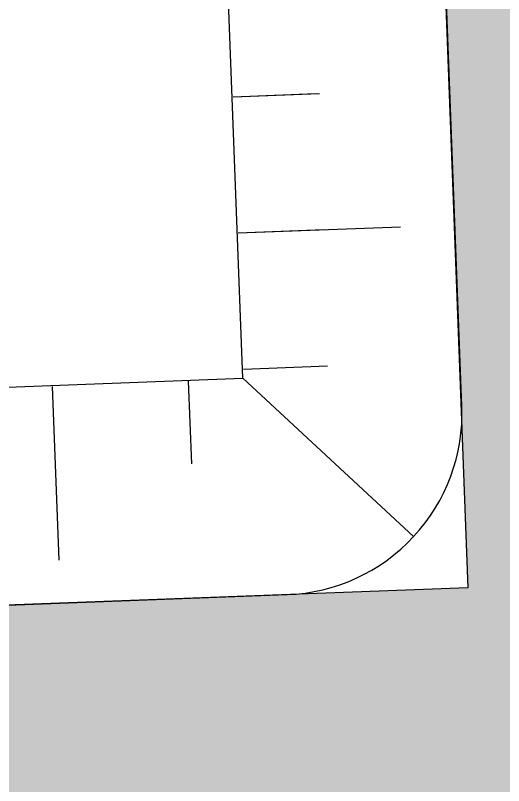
# Model space of a CAD drawing. Header units: metres. Extents: x 1956498 to 1957612, y 2277909 to 2278547.
# Drawn here: x 1956622.692 to 1956625.381, y 2278191.506 to 2278195.747 of the extents above; entities that cross this region are included whole.
import ezdxf

# ---------------------------------------------------------------- set-up
doc = ezdxf.new("R2010")
doc.units = ezdxf.units.M
doc.layers.add('UBS-100-Circulation intérieure lourde', color=252, linetype='Continuous')
doc.layers.add('UBS-100-Postes', color=8, linetype='Continuous')

msp = doc.modelspace()

# ---------------------------------------------------------------- hatches: boundary and pattern name
at = {"layer": 'UBS-100-Circulation intérieure lourde', "transparency": 33554687}
h = msp.add_hatch(color=256, dxfattribs=at)
h.dxf.hatch_style = 1
edge = h.paths.add_edge_path()
edge.add_line((1956634.3415, 2278056.8876), (1956625.3466, 2278294.0437))
edge.add_line((1956625.3466, 2278294.0437), (1956624.5409, 2278315.2267))
edge.add_arc((1956635.533, 2278315.6438), 11, 134.37954, 182.17296, ccw=False)
edge.add_line((1956627.8395, 2278323.5057), (1956625.0419, 2278326.3646))
edge.add_line((1956625.0419, 2278326.3646), (1956619.7298, 2278321.1664))
edge.add_line((1956619.7298, 2278321.1664), (1956601.5544, 2278307.2638))
edge.add_line((1956601.5544, 2278307.2638), (1956603.9907, 2278304.0786))
edge.add_arc((1956610.2951, 2278295.0645), 11, 2.10902, 124.9682, ccw=False)
edge.add_line((1956621.2876, 2278295.4693), (1956625.185, 2278192.5954))
edge.add_line((1956625.185, 2278192.5954), (1956619.7389, 2278192.3888))
edge.add_line((1956619.7389, 2278192.3888), (1956620.1939, 2278180.3974))
edge.add_line((1956620.1939, 2278180.3974), (1956625.64, 2278180.604))
edge.add_line((1956625.64, 2278180.604), (1956630.3129, 2278057.5585))
edge.add_line((1956630.3129, 2278057.5585), (1956622.6211, 2278058.8395))
edge.add_arc((1956620.1478, 2278044.0723), 14.973, 80.49186, 131.75455)
edge.add_arc((1956601.9092, 2278062.6328), 11.0892, 260.40806, 318.20505, ccw=False)
edge.add_line((1956600.0614, 2278051.6986), (1956599.4043, 2278047.7529))
edge.add_line((1956599.4043, 2278047.7529), (1956666.6166, 2278036.5593))
edge.add_line((1956666.6166, 2278036.5593), (1956667.2737, 2278040.505))
edge.add_arc((1956669.1556, 2278051.5319), 11.1864, 203.03706, 260.31524, ccw=False)
edge.add_arc((1956645.8036, 2278039.772), 15.0001, 29.4824, 80.62893)
edge.add_line((1956648.2461, 2278054.5719), (1956634.3415, 2278056.8876))

# ---------------------------------------------------------------- linework, layer by layer
msp.add_lwpolyline([(1956603.9907, 2278304.0786, -0.594106), (1956621.2876, 2278295.4693), (1956625.185, 2278192.5954), (1956619.7389, 2278192.3888), (1956620.1939, 2278180.3974), (1956625.64, 2278180.604), (1956630.3129, 2278057.5585), (1956622.6211, 2278058.8395, 0.227482), (1956610.1767, 2278055.2422, -0.257673), (1956600.0614, 2278051.6986), (1956667.2737, 2278040.505, -0.25526), (1956658.8613, 2278047.1544, 0.226949), (1956648.2461, 2278054.5719), (1956634.3415, 2278056.8876), (1956625.3466, 2278294.0437), (1956624.5409, 2278315.2267, -0.211615), (1956627.8395, 2278323.5057), (1956622.4018, 2278318.1742)], format="xyb", close=True, dxfattribs=at)
at = {"layer": 'UBS-100-Postes', "color": 17, "transparency": 33554687}
for p, q in [((1956623.8915, 2278195.2987), (1956624.368, 2278195.3168)), ((1956623.8915, 2278195.2987), (1956624.3548, 2278195.3163)), ((1956623.8915, 2278195.2987), (1956624.3466, 2278195.316)), ((1956623.9199, 2278194.5493), (1956624.8136, 2278194.5832)), ((1956623.9199, 2278194.5493), (1956624.3915, 2278194.5672)), ((1956623.9483, 2278193.7998), (1956624.4117, 2278193.8174)), ((1956622.8951, 2278193.7037), (1956622.9315, 2278192.7467)), ((1956623.6446, 2278193.7322), (1956623.6619, 2278193.2771))]:
    msp.add_line(p, q, dxfattribs=at)
msp.add_lwpolyline([(1956625.1513, 2278193.5948), (1956624.8745, 2278200.8904, 0.414214), (1956623.8373, 2278201.8518), (1956618.4412, 2278201.6471, 0.414214), (1956617.4798, 2278200.6099), (1956617.7566, 2278193.3143, 0.414214), (1956618.7938, 2278192.3529), (1956624.1899, 2278192.5576, 0.414214)], format="xyb", close=True, dxfattribs=at)
msp.add_lwpolyline([(1956623.9446, 2278193.7492), (1956623.6829, 2278200.6451), (1956618.6865, 2278200.4555), (1956618.9482, 2278193.5596)], close=True, dxfattribs=at)
msp.add_lwpolyline([(1956623.9446, 2278193.7492), (1956624.8854, 2278192.8771)], dxfattribs=at)

doc.saveas('drawing.dxf')
